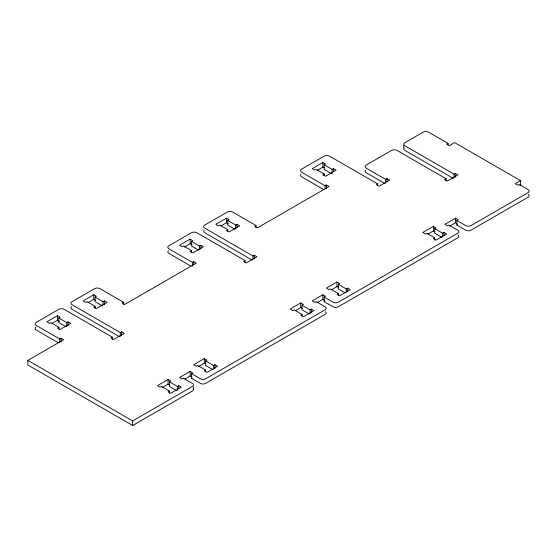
<?xml version="1.0" encoding="UTF-8"?>
<svg xmlns="http://www.w3.org/2000/svg" width="557" height="557" viewBox="0 0 557 557"><rect width="100%" height="100%" fill="white"/><g stroke="black" fill="none" stroke-linecap="round" stroke-linejoin="round"><path stroke-width="0.84" d="M66.046 326.785L58.805 322.607L58.805 318.012L60.135 317.246L57.482 315.715L46.865 321.842L49.524 323.373L50.847 322.607L58.805 327.203L58.805 329.5M102.314 305.849L95.073 301.671L95.073 297.076L96.403 296.31L93.75 294.778L83.132 300.905L85.785 302.437L87.115 301.671L95.073 306.266L95.073 308.564M198.724 250.184L191.49 246.006L191.49 241.411L192.813 240.645L190.16 239.113L179.549 245.24L182.202 246.772L183.525 246.006L191.49 250.601L191.49 252.899M234.991 229.247L227.75 225.07L227.75 220.475L229.08 219.709L226.427 218.177L215.81 224.304L218.469 225.836L219.792 225.07L227.75 229.665L227.75 231.197M331.408 173.582L324.167 169.405L324.167 164.809L325.497 164.043L322.844 162.512L312.226 168.639L314.879 170.17L316.209 169.405L324.167 174L324.167 175.532M51.822 323.575L57.482 320.31L59.474 321.459M88.09 302.639L93.75 299.374L95.734 300.522M184.499 246.974L190.16 243.708L192.151 244.857M220.767 226.038L226.427 222.772L228.419 223.921M317.177 170.372L322.844 167.107L324.167 167.873M58.805 327.203L57.482 327.969L60.135 329.5L70.753 323.373L68.093 321.842L66.77 322.607L58.805 318.012M95.073 306.266L93.75 307.032L96.403 308.564L107.014 302.437L104.361 300.905L103.038 301.671L95.073 297.076M191.49 250.601L190.16 251.367L192.813 252.899L203.43 246.772L200.778 245.24L199.448 246.006L191.49 241.411M227.75 229.665L226.427 230.431L229.08 231.963L239.698 225.836L237.038 224.304L235.715 225.07L227.75 220.475M324.167 174L322.844 174.766L325.497 176.297L336.108 170.17L333.455 168.639L332.125 169.405L324.167 164.809M112.326 339.457L112.326 337.159L64.118 309.33A3.753 2.165 0 0 0 58.805 309.33L36.254 322.35A3.753 2.165 0 0 0 36.254 325.413L59.69 338.948L61.019 338.183L63.672 339.714L27.85 360.4L27.85 364.995L132.663 425.506L192.374 391.042A3.753 2.165 0 0 0 193 388.459M123.382 304.477L123.382 302.179L122.053 302.945L124.705 304.477L196.349 263.113L193.697 261.581L192.374 262.347L168.931 248.812A3.753 2.165 0 0 1 168.931 245.748L191.49 232.729A3.753 2.165 0 0 1 196.795 232.729L245.003 260.558L245.003 262.855M256.06 227.876L256.06 225.578L254.73 226.344L257.383 227.876L329.034 186.511L326.381 184.98L325.051 185.746L301.609 172.21A3.753 2.165 0 0 1 301.609 169.147L324.167 156.127A3.753 2.165 0 0 1 329.472 156.127L377.681 183.956L377.681 185.488M112.326 337.159L110.996 337.925L113.649 339.457L124.267 333.33L121.607 331.798L120.284 332.564L72.076 304.735A3.753 2.165 0 0 1 72.076 301.671L94.634 288.644A3.753 2.165 0 0 1 99.94 288.644L123.382 302.179M245.003 260.558L243.674 261.324L246.326 262.855L256.944 256.728L254.291 255.197L252.962 255.962L204.753 228.133A3.753 2.165 0 0 1 204.753 225.07L227.312 212.043A3.753 2.165 0 0 1 232.617 212.043L256.06 225.578M377.681 183.956L376.358 184.722L379.011 186.254L389.622 180.127L386.969 178.595L385.639 179.361L366.179 168.13A3.753 2.165 0 0 1 366.179 165.067L391.613 150.383A3.753 2.165 0 0 1 396.918 150.383L446.011 178.727L446.011 181.025M448.002 144.89L448.002 143.358L446.672 144.124L449.325 145.655L454.637 142.592L520.53 180.642L520.53 185.237L519.869 185.62M446.011 178.727L444.688 179.493L447.341 181.025L457.951 174.891L455.299 173.359L453.969 174.125L404.883 145.788A3.753 2.165 0 0 1 404.883 142.724L423.236 132.127A3.753 2.165 0 0 1 428.542 132.127L448.002 143.358M176.611 390.624L169.377 386.44L169.377 381.844L170.7 381.079L168.047 379.547L157.436 385.674L160.089 387.206L161.412 386.44L169.377 391.042L169.377 393.339M212.878 369.681L205.637 365.503L205.637 360.908L206.967 360.142L204.315 358.611L193.697 364.738L196.356 366.269L197.679 365.503L205.637 370.099L205.637 371.63M309.288 314.016L302.054 309.838L302.054 305.243L303.384 304.477L300.724 302.945L290.113 309.072L292.766 310.604L294.096 309.838L302.054 314.433L302.054 315.972M344.832 292.662L338.322 288.902L338.322 284.307L339.645 283.541L336.992 282.009L326.381 288.136L329.034 289.668L330.357 288.902L338.322 293.497L338.322 295.795M441.973 237.414L434.732 233.237L434.732 228.642L436.061 227.876L433.409 226.344L422.791 232.471L425.444 234.003L426.773 233.237L434.732 237.832L434.732 240.13M162.386 387.414L168.047 384.142L169.377 384.908M325.49 311.676A3.753 2.165 0 0 1 325.051 314.433L205.637 383.376A3.753 2.165 0 0 1 200.332 383.376L191.49 378.273L191.49 373.677L192.813 372.912L190.16 371.38L179.549 377.507L182.202 379.038L183.525 378.273L192.374 383.376A3.753 2.165 0 0 1 192.374 386.44L132.663 420.911L27.85 360.4M198.654 366.478L204.315 363.206L205.637 363.972M295.064 310.813L300.724 307.541L302.054 308.306M458.167 235.075A3.753 2.165 0 0 1 457.729 237.832L338.322 306.775A3.753 2.165 0 0 1 333.009 306.775L324.167 301.671L324.167 297.076L325.497 296.31L322.844 294.778L312.226 300.905L314.879 302.437L316.209 301.671L325.051 306.775A3.753 2.165 0 0 1 325.051 309.838L205.637 378.781A3.753 2.165 0 0 1 200.332 378.781L191.49 373.677M331.331 289.877L336.992 286.604L338.322 287.37M427.748 234.212L433.409 230.939L434.732 231.705M528.28 194.316A3.753 2.165 0 0 1 528.05 197.234L470.999 230.173A3.753 2.165 0 0 1 465.694 230.173L456.844 225.07L456.844 220.475L458.174 219.709L455.522 218.177L444.904 224.304L447.556 225.836L448.886 225.07L457.729 230.173A3.753 2.165 0 0 1 457.729 233.237L338.322 302.179A3.753 2.165 0 0 1 333.009 302.179L324.167 297.076M520.53 180.642L515.225 183.706L517.878 185.237L519.208 184.471L528.05 189.575A3.753 2.165 0 0 1 528.05 192.638L470.999 225.578A3.753 2.165 0 0 1 465.694 225.578L456.844 220.475M184.854 379.038L190.16 375.975L191.817 376.929M316.87 302.82L322.844 299.374L324.501 300.327M449.548 226.219L455.522 222.772L457.012 223.636M169.377 391.042L168.047 391.808L170.7 393.339L181.317 387.206L178.665 385.674L177.335 386.44L169.377 381.844M191.49 378.273L192.068 377.938M205.637 370.099L204.315 370.865L206.967 372.396L217.585 366.269L214.925 364.738L213.603 365.503L205.637 360.908M302.054 314.433L300.724 315.206L303.384 316.738L313.995 310.604L311.342 309.072L310.012 309.838L302.054 305.243M324.167 301.671L324.745 301.337M338.322 293.497L336.992 294.263L339.645 295.795L350.262 289.668L347.61 288.136L346.28 288.902L338.322 284.307M434.732 237.832L433.409 238.598L436.061 240.13L446.672 234.003L444.02 232.471L442.697 233.237L434.732 228.642M456.844 225.07L457.429 224.736M453.356 178.372L404.883 150.383A3.753 2.165 0 0 1 404.09 147.988M384.427 183.26L366.179 172.726A3.753 2.165 0 0 1 365.74 169.962M323.589 189.498L301.609 176.806A3.753 2.165 0 0 1 300.982 174.223M252.21 260.126L204.753 232.729A3.753 2.165 0 0 1 204.127 230.145M190.905 266.1L168.931 253.414A3.753 2.165 0 0 1 168.493 250.65M119.532 336.727L72.076 309.33A3.753 2.165 0 0 1 71.637 306.573M58.227 342.701L36.254 330.016A3.753 2.165 0 0 1 36.024 327.091M455.522 218.177L455.522 222.772M455.299 173.359L455.299 177.189M453.969 174.125L453.969 177.189M444.02 232.471L444.02 235.534M442.697 233.237L442.697 236.3M433.409 226.344L433.409 230.939M403.783 145.405L403.783 147.702M386.969 178.595L386.969 181.659M385.639 179.361L385.639 183.19M347.61 288.136L347.61 291.965M346.28 288.902L346.28 291.965M336.992 282.009L336.992 286.604M333.455 168.639L333.455 171.702M332.125 169.405L332.125 173.234M326.381 184.98L326.381 188.809M325.051 185.746L325.051 188.809M322.844 162.512L322.844 167.107M322.844 294.778L322.844 299.374M311.342 309.072L311.342 312.902M310.012 309.838L310.012 313.668M300.724 302.945L300.724 307.541M254.291 255.197L254.291 259.026M252.962 255.962L252.962 259.026M237.038 224.304L237.038 227.367M235.715 225.07L235.715 228.899M226.427 218.177L226.427 222.772M214.925 364.738L214.925 368.567M213.603 365.503L213.603 369.333M204.315 358.611L204.315 363.206M200.778 245.24L200.778 249.07M199.448 246.006L199.448 249.07M193.697 261.581L193.697 264.645M193.474 387.206L193.474 388.354M192.374 262.347L192.374 266.176M190.16 239.113L190.16 243.708M190.16 371.38L190.16 375.975M178.665 385.674L178.665 388.737M177.335 386.44L177.335 390.276M168.047 379.547L168.047 384.142M132.663 420.911L132.663 425.506M121.607 331.798L121.607 335.627M120.284 332.564L120.284 336.393M104.361 300.905L104.361 304.735M103.038 301.671L103.038 304.735M93.75 294.778L93.75 299.374M68.093 321.842L68.093 325.671M66.77 322.607L66.77 326.437M61.019 338.183L61.019 342.012M59.69 338.948L59.69 342.012M57.482 315.715L57.482 320.31"/></g></svg>
